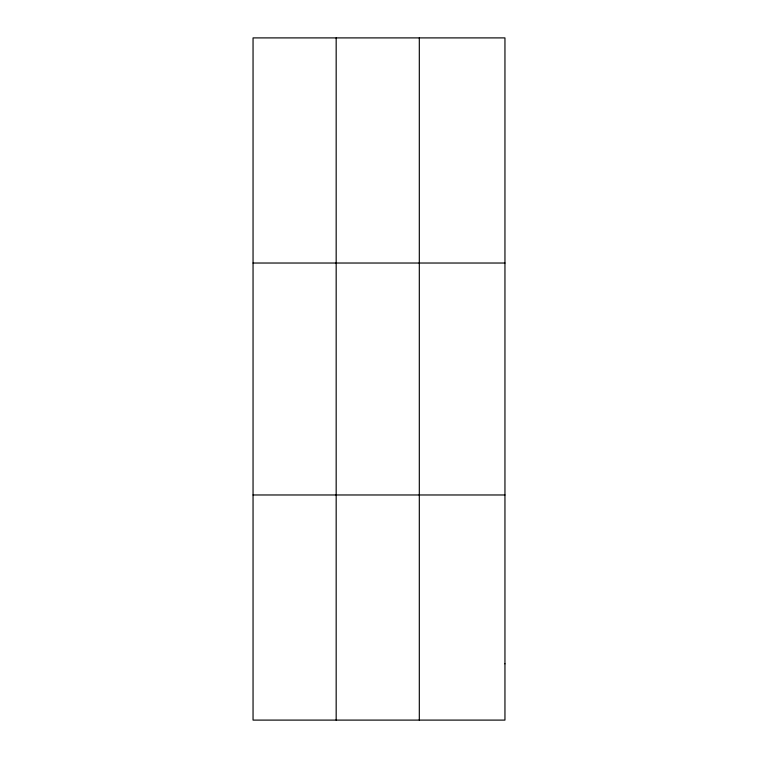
<?xml version="1.0" encoding="UTF-8"?>
<svg xmlns="http://www.w3.org/2000/svg" width="758" height="758" viewBox="0 0 758 758"><rect width="100%" height="100%" fill="white"/><g stroke="black" fill="none" stroke-linecap="round" stroke-linejoin="round"><path stroke-width="1.14" d="M336.173 37.9L336.173 720.1M419.307 37.9L419.307 720.1M253.049 263.026L504.951 263.026M253.049 494.974L504.951 494.974M504.951 663.818L504.951 720.1L253.049 720.1L253.049 37.9L504.951 37.9L504.951 663.818"/></g></svg>
